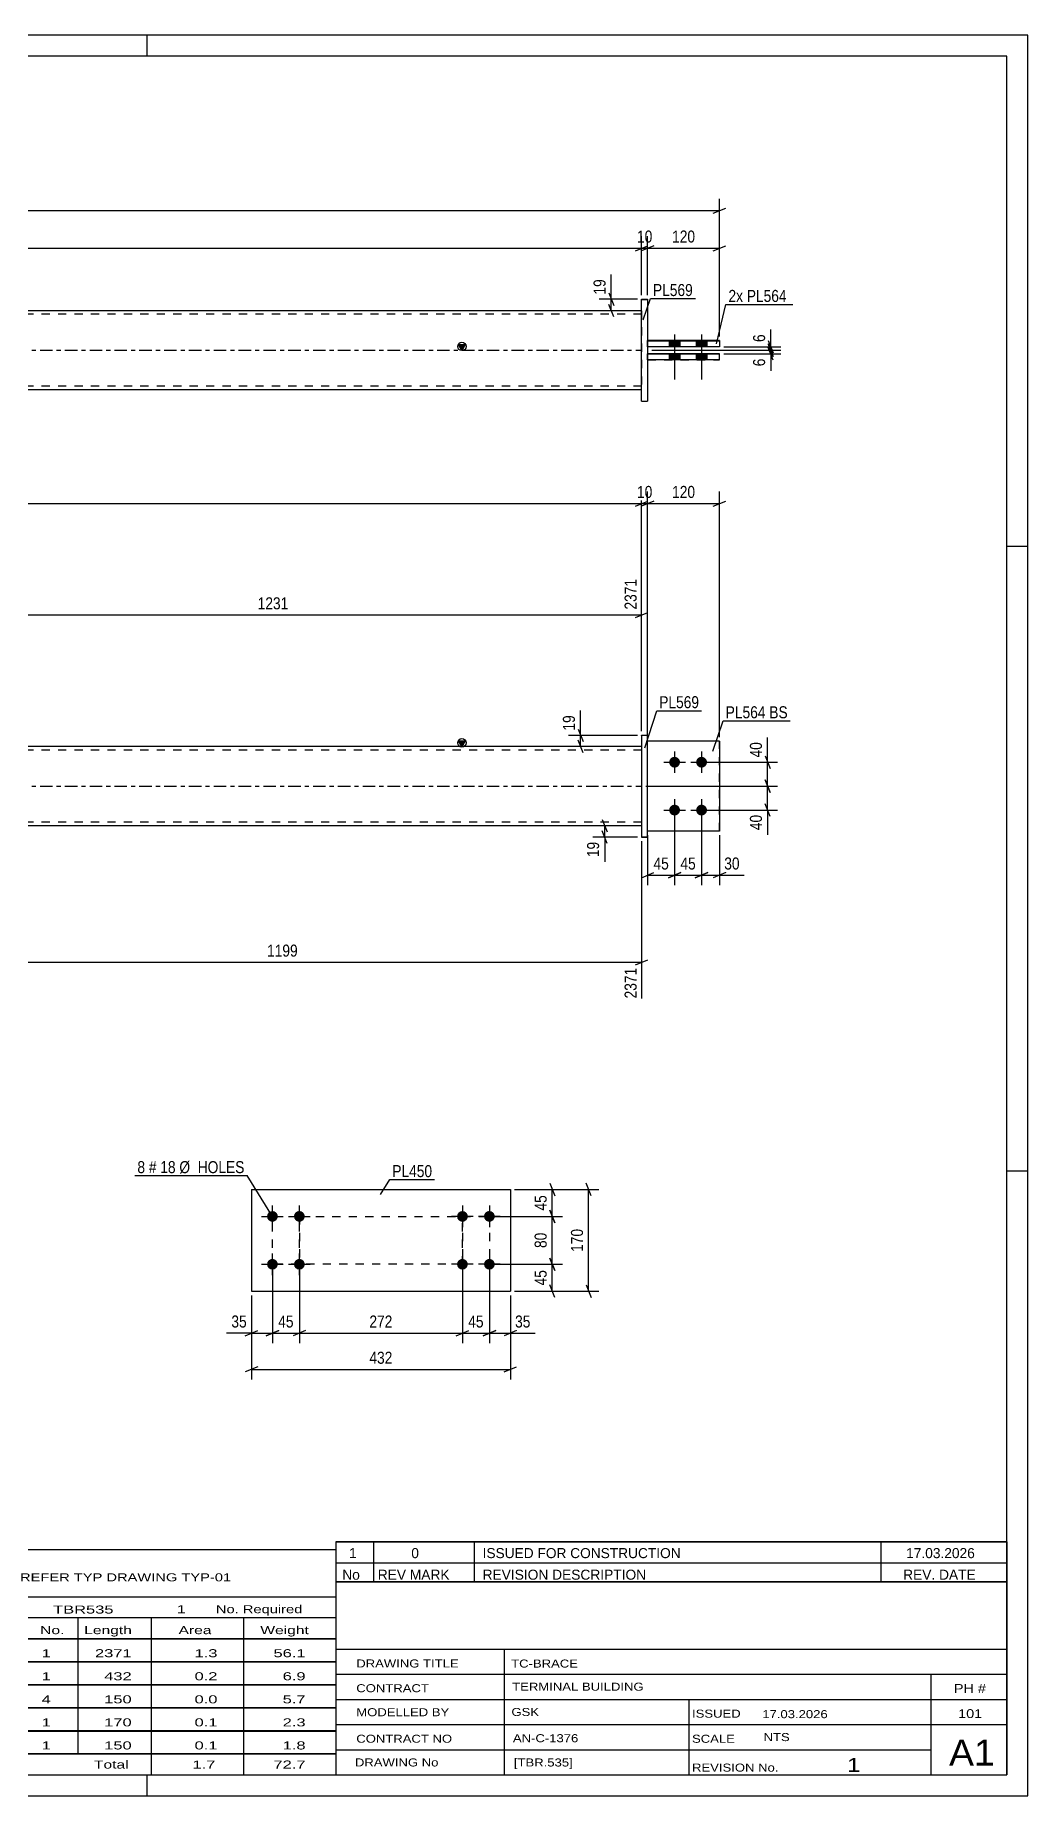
# Model space of a CAD drawing. Header units: millimetres. Extents: x 0 to 594, y 0 to 420.
# Drawn here: x 357.3 to 594, y 0 to 420 of the extents above; entities that cross this region are included whole.
import ezdxf

# ---------------------------------------------------------------- set-up
doc = ezdxf.new("R2010")
doc.units = ezdxf.units.MM
doc.linetypes.add('DXK_LINE_DOT2', pattern=[3.9198, 1.9599, -1.9599])
doc.linetypes.add('DXK_LINE_DOT3', pattern=[5.9187, 2.979, -0.9799, 0.9799, -0.9799])
doc.styles.add('Arial Narrow', font='ARIALN.TTF', dxfattribs={"height": 0.2})

# ---------------------------------------------------------------- blocks, each defined once
blk = doc.blocks.new('Unknown-585696697-1128')
at = {"color": 5, "linetype": 'Continuous'}
for p, q in [((594, 420), (0, 420)), ((384, 415), (384, 420)), ((594, 0), (594, 420)), ((589, 415), (5, 415)), ((589, 5), (589, 415)), ((594, 298), (589, 298)), ((594, 149), (589, 149)), ((5, 5), (589, 5)), ((384, 0), (384, 5)), ((0, 0), (594, 0))]:
    blk.add_line(p, q, dxfattribs=at)
blk = doc.blocks.new('Part-585696697-2042 - 1994')
at = {"color": 2, "linetype": 'Continuous'}
for p, q in [((520.5, 251.57), (503.36, 251.57)), ((520.5, 251.57), (503.36, 251.57)), ((520.5, 251.57), (520.5, 230.14)), ((520.5, 230.14), (503.36, 230.14))]:
    blk.add_line(p, q, dxfattribs=at)
at = {"color": 7, "linetype": 'DXK_LINE_DOT2'}
for p, q in [((503.36, 251.57), (503.36, 251.57)), ((503.36, 230.14), (503.36, 251.57)), ((520.5, 251.57), (520.5, 251.57)), ((520.5, 251.57), (520.5, 251.57)), ((520.5, 230.14), (503.36, 230.14))]:
    blk.add_line(p, q, dxfattribs=at)
blk = doc.blocks.new('Part-585696697-2012 - 1994')
at = {"color": 2, "linetype": 'Continuous'}
for p, q in [((501.93, 252.98), (501.93, 253.02)), ((501.93, 253.02), (501.93, 228.7)), ((501.93, 253.02), (503.36, 253.02)), ((503.36, 252.98), (501.93, 252.98)), ((503.36, 228.7), (503.36, 253.02)), ((501.93, 228.7), (503.36, 228.7))]:
    blk.add_line(p, q, dxfattribs=at)
at = {"color": 7, "linetype": 'DXK_LINE_DOT2'}
blk.add_line((501.93, 228.73), (503.36, 228.73), dxfattribs=at)
blk = doc.blocks.new('Part-585696697-2000 - 1994')
at = {"linetype": 'Continuous'}
blk.add_hatch(color=2, dxfattribs=at).paths.add_polyline_path([(459.07, 250.29), (458.27, 251.69), (459.87, 251.69)])
at = {"color": 2, "linetype": 'Continuous'}
for p, q in [((501.93, 250.29), (163.15, 250.29)), ((459.07, 250.29), (458.27, 251.69)), ((458.27, 251.69), (459.87, 251.69)), ((459.87, 251.69), (459.07, 250.29)), ((501.93, 231.43), (163.15, 231.43))]:
    blk.add_line(p, q, dxfattribs=at)
at = {"color": 7, "linetype": 'DXK_LINE_DOT2'}
for p, q in [((501.93, 249.43), (163.15, 249.43)), ((501.93, 250.29), (501.93, 231.43)), ((501.93, 232.29), (163.15, 232.29))]:
    blk.add_line(p, q, dxfattribs=at)
at = {"color": 7, "linetype": 'DXK_LINE_DOT3'}
blk.add_line((163.15, 240.86), (501.93, 240.86), dxfattribs=at)
at = {"color": 2, "linetype": 'Continuous'}
blk.add_circle((459.07, 251.19), 1, dxfattribs=at)
blk = doc.blocks.new('Part-585696697-2006 - 1994')
at = {"color": 2, "linetype": 'Continuous'}
for p, q in [((520.5, 251.58), (503.36, 251.58)), ((520.5, 251.57), (503.36, 251.57)), ((520.5, 251.57), (520.5, 251.57))]:
    blk.add_line(p, q, dxfattribs=at)
at = {"color": 7, "linetype": 'DXK_LINE_DOT2'}
for p, q in [((503.36, 251.57), (503.36, 251.58)), ((503.36, 230.15), (503.36, 251.58)), ((520.5, 251.58), (520.5, 251.57)), ((520.5, 230.15), (520.5, 251.58)), ((520.5, 230.15), (503.36, 230.15)), ((520.5, 230.15), (503.36, 230.15))]:
    blk.add_line(p, q, dxfattribs=at)
blk = doc.blocks.new('Bolt-585696697-2033 - 1994')
at = {"linetype": 'Continuous'}
for points in [[(509.79, 247.86), (510.06, 247.83), (510.31, 247.74), (510.54, 247.61), (510.74, 247.43), (510.9, 247.21), (511.01, 246.97), (511.07, 246.7), (511.07, 246.44), (511.01, 246.17), (510.9, 245.93), (510.74, 245.71), (510.54, 245.53), (510.31, 245.39), (510.06, 245.31), (509.79, 245.28), (509.52, 245.31), (509.27, 245.39), (509.03, 245.53), (508.83, 245.71), (508.67, 245.93), (508.57, 246.17), (508.51, 246.44), (508.51, 246.7), (508.57, 246.97), (508.67, 247.21), (508.83, 247.43), (509.03, 247.61), (509.27, 247.74), (509.52, 247.83)], [(516.22, 247.86), (516.48, 247.83), (516.74, 247.74), (516.97, 247.61), (517.17, 247.43), (517.33, 247.21), (517.44, 246.97), (517.5, 246.7), (517.5, 246.44), (517.44, 246.17), (517.33, 245.93), (517.17, 245.71), (516.97, 245.53), (516.74, 245.39), (516.48, 245.31), (516.22, 245.28), (515.95, 245.31), (515.69, 245.39), (515.46, 245.53), (515.26, 245.71), (515.1, 245.93), (514.99, 246.17), (514.94, 246.44), (514.94, 246.7), (514.99, 246.97), (515.1, 247.21), (515.26, 247.43), (515.46, 247.61), (515.69, 247.74), (515.95, 247.83)], [(509.79, 236.43), (510.06, 236.4), (510.31, 236.32), (510.54, 236.18), (510.74, 236), (510.9, 235.78), (511.01, 235.54), (511.07, 235.28), (511.07, 235.01), (511.01, 234.74), (510.9, 234.5), (510.74, 234.28), (510.54, 234.1), (510.31, 233.97), (510.06, 233.88), (509.79, 233.86), (509.52, 233.88), (509.27, 233.97), (509.03, 234.1), (508.83, 234.28), (508.67, 234.5), (508.57, 234.74), (508.51, 235.01), (508.51, 235.28), (508.57, 235.54), (508.67, 235.78), (508.83, 236), (509.03, 236.18), (509.27, 236.32), (509.52, 236.4)], [(516.22, 236.43), (516.48, 236.4), (516.74, 236.32), (516.97, 236.18), (517.17, 236), (517.33, 235.78), (517.44, 235.54), (517.5, 235.28), (517.5, 235.01), (517.44, 234.74), (517.33, 234.5), (517.17, 234.28), (516.97, 234.1), (516.74, 233.97), (516.48, 233.88), (516.22, 233.86), (515.95, 233.88), (515.69, 233.97), (515.46, 234.1), (515.26, 234.28), (515.1, 234.5), (514.99, 234.74), (514.94, 235.01), (514.94, 235.28), (514.99, 235.54), (515.1, 235.78), (515.26, 236), (515.46, 236.18), (515.69, 236.32), (515.95, 236.4)]]:
    blk.add_hatch(color=1, dxfattribs=at).paths.add_polyline_path(points)
at = {"color": 1, "linetype": 'Continuous'}
for p, q in [((509.79, 249.14), (509.79, 244)), ((516.22, 249.14), (516.22, 244)), ((507.22, 246.57), (512.36, 246.57)), ((513.65, 246.57), (518.79, 246.57)), ((509.79, 237.72), (509.79, 232.57)), ((516.22, 237.72), (516.22, 232.57)), ((507.22, 235.14), (512.36, 235.14)), ((513.65, 235.14), (518.79, 235.14))]:
    blk.add_line(p, q, dxfattribs=at)
blk = doc.blocks.new('Bolt-585696697-1688 - 1676')
at = {"linetype": 'Continuous'}
for points in [[(511.07, 347.14), (508.5, 347.14), (508.5, 345.71), (511.07, 345.71)], [(511.07, 347.12), (508.5, 347.12), (508.5, 345.7), (511.07, 345.7)], [(517.5, 347.14), (514.93, 347.14), (514.93, 345.71), (517.5, 345.71)], [(517.5, 347.12), (514.93, 347.12), (514.93, 345.7), (517.5, 345.7)], [(511.07, 344), (508.5, 344), (508.5, 342.57), (511.07, 342.57)], [(511.07, 343.98), (508.5, 343.98), (508.5, 342.55), (511.07, 342.55)], [(517.5, 344), (514.93, 344), (514.93, 342.57), (517.5, 342.57)], [(517.5, 343.98), (514.93, 343.98), (514.93, 342.55), (517.5, 342.55)]]:
    blk.add_hatch(color=1, dxfattribs=at).paths.add_polyline_path(points)
at = {"color": 1, "linetype": 'Continuous'}
for p, q in [((508.5, 347.14), (508.5, 345.71)), ((508.5, 347.12), (508.5, 345.7)), ((509.79, 348.57), (509.79, 337.86)), ((509.79, 348.55), (509.79, 337.84)), ((511.07, 347.14), (511.07, 345.71)), ((511.07, 347.12), (511.07, 345.7)), ((514.93, 347.14), (514.93, 345.71)), ((514.93, 347.12), (514.93, 345.7)), ((516.22, 348.57), (516.22, 337.86)), ((516.22, 348.55), (516.22, 337.84)), ((517.5, 347.14), (517.5, 345.71)), ((517.5, 347.12), (517.5, 345.7)), ((508.5, 344), (508.5, 342.57)), ((508.5, 343.98), (508.5, 342.55)), ((511.07, 344), (511.07, 342.57)), ((511.07, 343.98), (511.07, 342.55)), ((514.93, 344), (514.93, 342.57)), ((514.93, 343.98), (514.93, 342.55)), ((517.5, 344), (517.5, 342.57)), ((517.5, 343.98), (517.5, 342.55))]:
    blk.add_line(p, q, dxfattribs=at)
blk = doc.blocks.new('Part-585696697-1729 - 1676')
at = {"color": 2, "linetype": 'Continuous'}
for p, q in [((520.5, 347.15), (503.36, 347.15)), ((503.36, 347.12), (520.5, 347.12)), ((520.5, 345.69), (503.36, 345.69)), ((520.5, 347.15), (520.5, 345.69))]:
    blk.add_line(p, q, dxfattribs=at)
at = {"color": 7, "linetype": 'DXK_LINE_DOT2'}
for p, q in [((503.36, 345.69), (503.36, 347.15)), ((503.36, 345.72), (520.5, 345.72))]:
    blk.add_line(p, q, dxfattribs=at)
blk = doc.blocks.new('Part-585696697-1734 - 1676')
at = {"color": 2, "linetype": 'Continuous'}
for p, q in [((520.5, 344.01), (503.36, 344.01)), ((503.36, 343.97), (520.5, 343.97)), ((520.5, 342.55), (503.36, 342.55)), ((520.5, 342.55), (520.5, 344.01))]:
    blk.add_line(p, q, dxfattribs=at)
at = {"color": 7, "linetype": 'DXK_LINE_DOT2'}
for p, q in [((503.36, 342.55), (503.36, 344.01)), ((503.36, 342.58), (520.5, 342.58))]:
    blk.add_line(p, q, dxfattribs=at)
blk = doc.blocks.new('Part-585696697-1749 - 1676')
at = {"linetype": 'Continuous'}
blk.add_hatch(color=2, dxfattribs=at).paths.add_polyline_path([(459.07, 344.85), (458.27, 346.25), (459.87, 346.25)])
at = {"color": 2, "linetype": 'Continuous'}
for p, q in [((501.93, 354.28), (163.15, 354.28)), ((459.07, 344.85), (458.27, 346.25)), ((458.27, 346.25), (459.87, 346.25)), ((459.87, 346.25), (459.07, 344.85)), ((501.93, 335.42), (163.15, 335.42))]:
    blk.add_line(p, q, dxfattribs=at)
at = {"color": 7, "linetype": 'DXK_LINE_DOT2'}
for p, q in [((501.93, 353.42), (163.15, 353.42)), ((501.93, 354.28), (501.93, 335.42)), ((501.93, 336.28), (163.15, 336.28))]:
    blk.add_line(p, q, dxfattribs=at)
at = {"color": 7, "linetype": 'DXK_LINE_DOT3'}
blk.add_line((163.15, 344.85), (501.93, 344.85), dxfattribs=at)
at = {"color": 2, "linetype": 'Continuous'}
blk.add_circle((459.07, 345.75), 1, dxfattribs=at)
blk = doc.blocks.new('Part-585696697-1771 - 1676')
at = {"color": 2, "linetype": 'Continuous'}
for p, q in [((501.93, 357.01), (501.93, 356.97)), ((501.93, 356.97), (501.93, 357.01)), ((501.93, 357.01), (503.36, 357.01)), ((503.36, 356.97), (503.36, 357.01)), ((503.36, 357.01), (503.36, 356.97)), ((501.93, 332.69), (501.93, 356.97)), ((501.93, 356.97), (503.36, 356.97)), ((503.36, 356.97), (503.36, 332.69)), ((501.93, 332.69), (503.36, 332.69))]:
    blk.add_line(p, q, dxfattribs=at)
at = {"color": 7, "linetype": 'DXK_LINE_DOT2'}
for p, q in [((501.93, 332.72), (503.36, 332.72)), ((503.36, 332.72), (503.36, 332.69))]:
    blk.add_line(p, q, dxfattribs=at)
blk = doc.blocks.new('Part-585696697-5657 - 5656')
at = {"color": 2, "linetype": 'Continuous'}
for p, q in [((408.88, 144.65), (408.88, 120.36)), ((408.88, 144.65), (470.62, 144.65)), ((470.62, 144.65), (470.62, 120.36)), ((408.88, 120.36), (470.62, 120.36))]:
    blk.add_line(p, q, dxfattribs=at)
blk = doc.blocks.new('Bolt-585696697-5658 - 5656')
at = {"linetype": 'Continuous'}
for points in [[(459.19, 136.93, -1), (459.19, 139.51, -1)], [(465.62, 136.93, -1), (465.62, 139.51, -1)], [(459.19, 125.51, -1), (459.19, 128.08, -1)], [(465.62, 125.51, -1), (465.62, 128.08, -1)]]:
    blk.add_hatch(color=1, dxfattribs=at).paths.add_polyline_path(points)
at = {"color": 1, "linetype": 'Continuous'}
for p, q in [((459.19, 140.79), (459.19, 135.65)), ((465.62, 140.79), (465.62, 135.65)), ((461.76, 138.22), (456.62, 138.22)), ((468.19, 138.22), (463.05, 138.22)), ((461.76, 126.79), (456.62, 126.79)), ((459.19, 129.36), (459.19, 124.22)), ((468.19, 126.79), (463.05, 126.79)), ((465.62, 129.36), (465.62, 124.22))]:
    blk.add_line(p, q, dxfattribs=at)
blk = doc.blocks.new('Bolt-585696697-5659 - 5656')
at = {"linetype": 'Continuous'}
for points in [[(413.88, 139.51, -1), (413.88, 136.93, -1)], [(420.31, 139.51, -1), (420.31, 136.93, -1)], [(413.88, 128.08, -1), (413.88, 125.51, -1)], [(420.31, 128.08, -1), (420.31, 125.51, -1)]]:
    blk.add_hatch(color=1, dxfattribs=at).paths.add_polyline_path(points)
at = {"color": 1, "linetype": 'Continuous'}
for p, q in [((413.88, 135.65), (413.88, 140.79)), ((420.31, 135.65), (420.31, 140.79)), ((411.31, 138.22), (416.45, 138.22)), ((417.74, 138.22), (422.88, 138.22)), ((411.31, 126.79), (416.45, 126.79)), ((413.88, 124.22), (413.88, 129.36)), ((417.74, 126.79), (422.88, 126.79)), ((420.31, 124.22), (420.31, 129.36))]:
    blk.add_line(p, q, dxfattribs=at)
blk = doc.blocks.new('Rectangle-585696697-5839 - 5656')
at = {"color": 1, "linetype": 'DXK_LINE_DOT2'}
blk.add_lwpolyline([(413.88, 138.22), (420.31, 138.22), (420.31, 126.79), (413.88, 126.79), (413.88, 138.22)], close=True, dxfattribs=at)
blk = doc.blocks.new('Rectangle-585696697-5849 - 5656')
at = {"color": 1, "linetype": 'DXK_LINE_DOT2'}
blk.add_lwpolyline([(420.31, 138.22), (459.19, 138.22), (459.19, 126.79), (420.31, 126.79), (420.31, 138.22)], close=True, dxfattribs=at)
blk = doc.blocks.new('Rectangle-585696697-5859 - 5656')
at = {"color": 1, "linetype": 'DXK_LINE_DOT2'}
blk.add_lwpolyline([(459.19, 138.22), (465.62, 138.22), (465.62, 126.79), (459.19, 126.79), (459.19, 138.22)], close=True, dxfattribs=at)
blk = doc.blocks.new('StraightDimension-585696697-2132 - 1994')
at = {"color": 7, "linetype": 'Continuous'}
for p, q in [((500.93, 252.98), (484.51, 252.98)), ((486.76, 254.48), (487.96, 251.48)), ((487.36, 250.29), (487.36, 252.98)), ((500.93, 250.29), (484.51, 250.29)), ((487.96, 248.79), (486.76, 251.79))]:
    blk.add_line(p, q, dxfattribs=at)
at = {"color": 0}
blk.add_wipeout([(486.61, 258.37), (482.41, 258.37), (482.41, 253.51), (486.61, 253.51)], dxfattribs=at)
at = {"color": 7, "linetype": 'Continuous'}
blk.add_line((487.36, 252.98), (487.36, 258.89), dxfattribs=at)
blk.add_line((487.36, 252.98), (487.36, 258.89), dxfattribs=at)
at = {"color": 3, "style": 'Arial Narrow'}
blk.add_text('19', height=2.863, rotation=90.0002, dxfattribs=at).set_placement((486.01, 254.11))
blk = doc.blocks.new('StraightDimension-585696697-2219 - 1994')
at = {"color": 7, "linetype": 'Continuous'}
for p, q in [((509.79, 234.14), (509.79, 217.22)), ((516.22, 234.14), (516.22, 217.22)), ((508.29, 219.02), (511.29, 220.22)), ((509.79, 219.62), (516.22, 219.62)), ((517.72, 220.22), (514.72, 219.02))]:
    blk.add_line(p, q, dxfattribs=at)
at = {"color": 0}
blk.add_wipeout([(515.43, 220.37), (515.43, 224.57), (510.57, 224.57), (510.57, 220.37)], dxfattribs=at)
at = {"color": 3, "style": 'Arial Narrow'}
blk.add_text('45', height=2.863, dxfattribs=at).set_placement((511.17, 220.97))
blk = doc.blocks.new('StraightDimension-585696697-2083 - 1994')
at = {"color": 7, "linetype": 'Continuous'}
for p, q in [((501.93, 253.98), (501.93, 311.11)), ((163.15, 308.26), (501.93, 308.26)), ((500.43, 307.66), (503.43, 308.86))]:
    blk.add_line(p, q, dxfattribs=at)
blk = doc.blocks.new('StraightDimension-585696697-2092 - 1994')
at = {"color": 7, "linetype": 'Continuous'}
for p, q in [((501.93, 253.98), (501.93, 311.11)), ((503.36, 252.57), (503.36, 311.11)), ((500.43, 307.66), (503.43, 308.86)), ((504.86, 308.86), (501.86, 307.66)), ((501.93, 308.26), (503.36, 308.26))]:
    blk.add_line(p, q, dxfattribs=at)
at = {"color": 0}
blk.add_wipeout([(505.07, 309.01), (505.07, 313.21), (500.22, 313.21), (500.22, 309.01)], dxfattribs=at)
at = {"color": 3, "style": 'Arial Narrow'}
blk.add_text('10', height=2.863, dxfattribs=at).set_placement((500.82, 309.61))
blk = doc.blocks.new('StraightDimension-585696697-2109 - 1994')
at = {"color": 7, "linetype": 'Continuous'}
for p, q in [((503.36, 252.57), (503.36, 311.11)), ((520.5, 252.57), (520.5, 311.11)), ((504.86, 308.86), (501.86, 307.66)), ((503.36, 308.26), (520.5, 308.26)), ((519, 307.66), (522, 308.86))]:
    blk.add_line(p, q, dxfattribs=at)
at = {"color": 0}
blk.add_wipeout([(515.27, 309.01), (515.27, 313.21), (508.59, 313.21), (508.59, 309.01)], dxfattribs=at)
at = {"color": 3, "style": 'Arial Narrow'}
blk.add_text('120', height=2.863, dxfattribs=at).set_placement((509.19, 309.61))
blk = doc.blocks.new('StraightDimension-585696697-2162 - 1994')
at = {"color": 7, "linetype": 'Continuous'}
for p, q in [((531.36, 248.07), (532.56, 245.07)), ((517.22, 246.57), (534.36, 246.57)), ((531.96, 240.86), (531.96, 246.57)), ((502.93, 240.86), (534.36, 240.86)), ((532.56, 239.36), (531.36, 242.36))]:
    blk.add_line(p, q, dxfattribs=at)
at = {"color": 0}
blk.add_wipeout([(531.21, 251.95), (527.01, 251.95), (527.01, 247.1), (531.21, 247.1)], dxfattribs=at)
at = {"color": 7, "linetype": 'Continuous'}
blk.add_line((531.96, 246.57), (531.96, 252.48), dxfattribs=at)
blk.add_line((531.96, 246.57), (531.96, 252.48), dxfattribs=at)
at = {"color": 3, "style": 'Arial Narrow'}
blk.add_text('40', height=2.863, rotation=90.0002, dxfattribs=at).set_placement((530.61, 247.7))
blk = doc.blocks.new('StraightDimension-585696697-2175 - 1994')
at = {"color": 7, "linetype": 'Continuous'}
for p, q in [((502.93, 240.86), (534.36, 240.86)), ((531.36, 242.36), (532.56, 239.36)), ((531.96, 235.14), (531.96, 240.86)), ((532.56, 233.64), (531.36, 236.64)), ((517.22, 235.14), (534.36, 235.14))]:
    blk.add_line(p, q, dxfattribs=at)
at = {"color": 0}
blk.add_wipeout([(531.21, 234.62), (527.01, 234.62), (527.01, 229.76), (531.21, 229.76)], dxfattribs=at)
at = {"color": 7, "linetype": 'Continuous'}
blk.add_line((531.96, 235.14), (531.96, 229.24), dxfattribs=at)
blk.add_line((531.96, 235.14), (531.96, 229.24), dxfattribs=at)
at = {"color": 3, "style": 'Arial Narrow'}
blk.add_text('40', height=2.863, rotation=90.0002, dxfattribs=at).set_placement((530.61, 230.36))
blk = doc.blocks.new('StraightDimension-585696697-2206 - 1994')
at = {"color": 7, "linetype": 'Continuous'}
for p, q in [((516.22, 234.14), (516.22, 217.22)), ((520.5, 229.14), (520.5, 217.22)), ((514.72, 219.02), (517.72, 220.22)), ((516.22, 219.62), (520.5, 219.62)), ((522, 220.22), (519, 219.02))]:
    blk.add_line(p, q, dxfattribs=at)
at = {"color": 0}
blk.add_wipeout([(525.88, 220.37), (525.88, 224.57), (521.03, 224.57), (521.03, 220.37)], dxfattribs=at)
at = {"color": 7, "linetype": 'Continuous'}
blk.add_line((520.5, 219.62), (526.41, 219.62), dxfattribs=at)
blk.add_line((520.5, 219.62), (526.41, 219.62), dxfattribs=at)
at = {"color": 3, "style": 'Arial Narrow'}
blk.add_text('30', height=2.863, dxfattribs=at).set_placement((521.63, 220.97))
blk = doc.blocks.new('StraightDimension-585696697-2229 - 1994')
at = {"color": 7, "linetype": 'Continuous'}
for p, q in [((509.79, 234.14), (509.79, 217.22)), ((503.36, 229.14), (503.36, 217.22)), ((501.86, 219.02), (504.86, 220.22)), ((503.36, 219.62), (509.79, 219.62)), ((511.29, 220.22), (508.29, 219.02))]:
    blk.add_line(p, q, dxfattribs=at)
at = {"color": 0}
blk.add_wipeout([(509, 220.37), (509, 224.57), (504.15, 224.57), (504.15, 220.37)], dxfattribs=at)
at = {"color": 3, "style": 'Arial Narrow'}
blk.add_text('45', height=2.863, dxfattribs=at).set_placement((504.75, 220.97))
blk = doc.blocks.new('StraightDimension-585696697-2246 - 1994')
at = {"color": 7, "linetype": 'Continuous'}
for p, q in [((500.93, 231.43), (490.28, 231.43)), ((492.53, 232.93), (493.73, 229.93)), ((493.13, 228.7), (493.13, 231.43)), ((500.93, 228.7), (490.28, 228.7)), ((493.73, 227.2), (492.53, 230.2))]:
    blk.add_line(p, q, dxfattribs=at)
at = {"color": 0}
blk.add_wipeout([(492.38, 228.17), (488.18, 228.17), (488.18, 223.32), (492.38, 223.32)], dxfattribs=at)
at = {"color": 7, "linetype": 'Continuous'}
blk.add_line((493.13, 228.7), (493.13, 222.79), dxfattribs=at)
blk.add_line((493.13, 228.7), (493.13, 222.79), dxfattribs=at)
at = {"color": 3, "style": 'Arial Narrow'}
blk.add_text('19', height=2.863, rotation=90.0002, dxfattribs=at).set_placement((491.78, 223.92))
blk = doc.blocks.new('StraightDimension-585696697-2432 - 1994')
at = {"color": 7, "linetype": 'Continuous'}
for p, q in [((326.13, 251.29), (326.13, 290.3)), ((501.93, 253.98), (501.93, 290.3)), ((327.63, 282.29), (324.63, 281.09)), ((326.13, 281.69), (501.93, 281.69)), ((500.43, 281.09), (503.43, 282.29))]:
    blk.add_line(p, q, dxfattribs=at)
at = {"color": 0, "linetype": 'Continuous'}
blk.add_wipeout([(501.33, 290.9), (497.13, 290.9), (497.13, 282.39), (501.33, 282.39)], dxfattribs=at)
at = {"color": 0}
blk.add_wipeout([(418.29, 282.44), (418.29, 286.64), (409.77, 286.64), (409.77, 282.44)], dxfattribs=at)
at = {"color": 3, "linetype": 'Continuous', "style": 'Arial Narrow'}
blk.add_text('2371', height=2.863, rotation=90.0002, dxfattribs=at).set_placement((500.73, 282.99))
at = {"color": 3, "style": 'Arial Narrow'}
blk.add_text('1231', height=2.863, dxfattribs=at).set_placement((410.37, 283.04))
blk = doc.blocks.new('StraightDimension-585696697-2300 - 1994')
at = {"color": 7, "linetype": 'Continuous'}
for p, q in [((330.6, 230.43), (330.6, 190.22)), ((501.93, 227.7), (501.93, 190.22)), ((332.1, 199.44), (329.1, 198.24)), ((330.6, 198.84), (501.93, 198.84)), ((500.43, 198.24), (503.43, 199.44))]:
    blk.add_line(p, q, dxfattribs=at)
at = {"color": 0}
blk.add_wipeout([(420.52, 199.59), (420.52, 203.79), (412.01, 203.79), (412.01, 199.59)], dxfattribs=at)
at = {"color": 0, "linetype": 'Continuous'}
blk.add_wipeout([(501.33, 198.14), (497.13, 198.14), (497.13, 189.62), (501.33, 189.62)], dxfattribs=at)
at = {"color": 3, "style": 'Arial Narrow'}
blk.add_text('1199', height=2.863, dxfattribs=at).set_placement((412.61, 200.19))
at = {"color": 3, "linetype": 'Continuous', "style": 'Arial Narrow'}
blk.add_text('2371', height=2.863, rotation=90.0002, dxfattribs=at).set_placement((500.73, 190.22))
blk = doc.blocks.new('StraightDimension-585696697-1831 - 1676')
at = {"color": 7, "linetype": 'Continuous'}
for p, q in [((500.43, 368.59), (503.43, 369.79)), ((504.86, 369.79), (501.86, 368.59)), ((501.93, 358.01), (501.93, 372.04)), ((503.36, 358.01), (503.36, 372.04)), ((501.93, 369.19), (503.36, 369.19))]:
    blk.add_line(p, q, dxfattribs=at)
at = {"color": 0}
blk.add_wipeout([(505.07, 369.94), (505.07, 374.14), (500.22, 374.14), (500.22, 369.94)], dxfattribs=at)
at = {"color": 3, "style": 'Arial Narrow'}
blk.add_text('10', height=2.863, dxfattribs=at).set_placement((500.82, 370.54))
blk = doc.blocks.new('StraightDimension-585696697-1810 - 1676')
at = {"color": 7, "linetype": 'Continuous'}
for p, q in [((500.93, 357.01), (491.82, 357.01)), ((494.07, 358.51), (495.27, 355.51)), ((494.67, 354.28), (494.67, 357.01)), ((500.93, 354.28), (491.82, 354.28)), ((495.27, 352.78), (494.07, 355.78))]:
    blk.add_line(p, q, dxfattribs=at)
at = {"color": 0}
blk.add_wipeout([(493.92, 362.39), (489.72, 362.39), (489.72, 357.53), (493.92, 357.53)], dxfattribs=at)
at = {"color": 7, "linetype": 'Continuous'}
blk.add_line((494.67, 357.01), (494.67, 362.91), dxfattribs=at)
blk.add_line((494.67, 357.01), (494.67, 362.91), dxfattribs=at)
at = {"color": 3, "style": 'Arial Narrow'}
blk.add_text('19', height=2.863, rotation=90.0002, dxfattribs=at).set_placement((493.32, 358.13))
blk = doc.blocks.new('StraightDimension-585696697-1872 - 1676')
at = {"color": 7, "linetype": 'Continuous'}
for p, q in [((144.58, 378.15), (520.5, 378.15)), ((519, 377.55), (522, 378.75)), ((520.5, 348.12), (520.5, 381))]:
    blk.add_line(p, q, dxfattribs=at)
blk = doc.blocks.new('StraightDimension-585696697-1791 - 1676')
at = {"color": 7, "linetype": 'Continuous'}
for p, q in [((504.36, 344.85), (535.11, 344.85)), ((532.11, 346.35), (533.31, 343.35)), ((533.31, 342.47), (532.11, 345.47)), ((532.71, 343.97), (532.71, 344.85)), ((521.5, 343.97), (535.11, 343.97))]:
    blk.add_line(p, q, dxfattribs=at)
at = {"color": 0}
blk.add_wipeout([(531.96, 343.45), (527.76, 343.45), (527.76, 340.42), (531.96, 340.42)], dxfattribs=at)
at = {"color": 7, "linetype": 'Continuous'}
blk.add_line((532.71, 343.97), (532.71, 339.9), dxfattribs=at)
blk.add_line((532.71, 343.97), (532.71, 339.9), dxfattribs=at)
at = {"color": 3, "style": 'Arial Narrow'}
blk.add_text('6', height=2.86, rotation=90.0002, dxfattribs=at).set_placement((531.36, 341.02))
blk = doc.blocks.new('StraightDimension-585696697-1800 - 1676')
at = {"color": 7, "linetype": 'Continuous'}
for p, q in [((504.36, 344.85), (535.11, 344.85)), ((521.5, 345.69), (535.11, 345.69)), ((532.11, 347.19), (533.31, 344.19)), ((533.31, 343.35), (532.11, 346.35)), ((532.71, 344.85), (532.71, 345.69))]:
    blk.add_line(p, q, dxfattribs=at)
at = {"color": 0}
blk.add_wipeout([(531.96, 349.24), (527.76, 349.24), (527.76, 346.21), (531.96, 346.21)], dxfattribs=at)
at = {"color": 7, "linetype": 'Continuous'}
blk.add_line((532.71, 345.69), (532.71, 349.77), dxfattribs=at)
blk.add_line((532.71, 345.69), (532.71, 349.77), dxfattribs=at)
at = {"color": 3, "style": 'Arial Narrow'}
blk.add_text('6', height=2.86, rotation=90.0002, dxfattribs=at).set_placement((531.36, 346.81))
blk = doc.blocks.new('StraightDimension-585696697-1821 - 1676')
at = {"color": 7, "linetype": 'Continuous'}
for p, q in [((504.86, 369.79), (501.86, 368.59)), ((503.36, 358.01), (503.36, 372.04)), ((519, 368.59), (522, 369.79)), ((520.5, 348.12), (520.5, 372.04)), ((503.36, 369.19), (520.5, 369.19))]:
    blk.add_line(p, q, dxfattribs=at)
at = {"color": 0}
blk.add_wipeout([(515.27, 369.94), (515.27, 374.14), (508.59, 374.14), (508.59, 369.94)], dxfattribs=at)
at = {"color": 3, "style": 'Arial Narrow'}
blk.add_text('120', height=2.863, dxfattribs=at).set_placement((509.19, 370.54))
blk = doc.blocks.new('StraightDimension-585696697-1841 - 1676')
at = {"color": 7, "linetype": 'Continuous'}
for p, q in [((500.43, 368.59), (503.43, 369.79)), ((501.93, 358.01), (501.93, 372.04)), ((163.15, 369.19), (501.93, 369.19))]:
    blk.add_line(p, q, dxfattribs=at)
blk = doc.blocks.new('StraightDimension-585696697-5667 - 5656')
at = {"color": 7, "linetype": 'Continuous'}
for p, q in [((413.88, 125.79), (413.88, 107.96)), ((408.88, 119.36), (408.88, 107.96)), ((407.38, 109.76), (410.38, 110.96)), ((408.88, 110.36), (413.88, 110.36)), ((415.38, 110.96), (412.38, 109.76))]:
    blk.add_line(p, q, dxfattribs=at)
at = {"color": 0}
blk.add_wipeout([(408.35, 111.11), (408.35, 115.31), (403.5, 115.31), (403.5, 111.11)], dxfattribs=at)
at = {"color": 7, "linetype": 'Continuous'}
blk.add_line((408.88, 110.36), (402.97, 110.36), dxfattribs=at)
blk.add_line((408.88, 110.36), (402.97, 110.36), dxfattribs=at)
at = {"color": 3, "style": 'Arial Narrow'}
blk.add_text('35', height=2.863, dxfattribs=at).set_placement((404.1, 111.71))
blk = doc.blocks.new('StraightDimension-585696697-5663 - 5656')
at = {"color": 7, "linetype": 'Continuous'}
for p, q in [((465.62, 125.79), (465.62, 107.96)), ((470.62, 119.36), (470.62, 107.96)), ((464.12, 109.76), (467.12, 110.96)), ((465.62, 110.36), (470.62, 110.36)), ((472.12, 110.96), (469.12, 109.76))]:
    blk.add_line(p, q, dxfattribs=at)
at = {"color": 0}
blk.add_wipeout([(476, 111.11), (476, 115.31), (471.15, 115.31), (471.15, 111.11)], dxfattribs=at)
at = {"color": 7, "linetype": 'Continuous'}
blk.add_line((470.62, 110.36), (476.53, 110.36), dxfattribs=at)
blk.add_line((470.62, 110.36), (476.53, 110.36), dxfattribs=at)
at = {"color": 3, "style": 'Arial Narrow'}
blk.add_text('35', height=2.863, dxfattribs=at).set_placement((471.75, 111.71))
blk = doc.blocks.new('StraightDimension-585696697-5664 - 5656')
at = {"color": 7, "linetype": 'Continuous'}
for p, q in [((459.19, 125.79), (459.19, 107.96)), ((465.62, 125.79), (465.62, 107.96)), ((457.69, 109.76), (460.69, 110.96)), ((459.19, 110.36), (465.62, 110.36)), ((467.12, 110.96), (464.12, 109.76))]:
    blk.add_line(p, q, dxfattribs=at)
at = {"color": 0}
blk.add_wipeout([(464.84, 111.11), (464.84, 115.31), (459.98, 115.31), (459.98, 111.11)], dxfattribs=at)
at = {"color": 3, "style": 'Arial Narrow'}
blk.add_text('45', height=2.863, dxfattribs=at).set_placement((460.58, 111.71))
blk = doc.blocks.new('StraightDimension-585696697-5665 - 5656')
at = {"color": 7, "linetype": 'Continuous'}
for p, q in [((420.31, 125.79), (420.31, 107.96)), ((459.19, 125.79), (459.19, 107.96)), ((421.81, 110.96), (418.81, 109.76)), ((420.31, 110.36), (459.19, 110.36)), ((457.69, 109.76), (460.69, 110.96))]:
    blk.add_line(p, q, dxfattribs=at)
at = {"color": 0}
blk.add_wipeout([(443.09, 111.11), (443.09, 115.31), (436.41, 115.31), (436.41, 111.11)], dxfattribs=at)
at = {"color": 3, "style": 'Arial Narrow'}
blk.add_text('272', height=2.863, dxfattribs=at).set_placement((437.01, 111.71))
blk = doc.blocks.new('StraightDimension-585696697-5666 - 5656')
at = {"color": 7, "linetype": 'Continuous'}
for p, q in [((413.88, 125.79), (413.88, 107.96)), ((420.31, 125.79), (420.31, 107.96)), ((412.38, 109.76), (415.38, 110.96)), ((413.88, 110.36), (420.31, 110.36)), ((421.81, 110.96), (418.81, 109.76))]:
    blk.add_line(p, q, dxfattribs=at)
at = {"color": 0}
blk.add_wipeout([(419.52, 111.11), (419.52, 115.31), (414.67, 115.31), (414.67, 111.11)], dxfattribs=at)
at = {"color": 3, "style": 'Arial Narrow'}
blk.add_text('45', height=2.863, dxfattribs=at).set_placement((415.27, 111.71))
blk = doc.blocks.new('StraightDimension-585696697-5683 - 5656')
at = {"color": 7, "linetype": 'Continuous'}
for p, q in [((408.88, 119.36), (408.88, 99.32)), ((470.62, 119.36), (470.62, 99.32)), ((410.38, 102.32), (407.38, 101.12)), ((408.88, 101.72), (470.62, 101.72)), ((469.12, 101.12), (472.12, 102.32))]:
    blk.add_line(p, q, dxfattribs=at)
at = {"color": 0}
blk.add_wipeout([(443.09, 102.47), (443.09, 106.67), (436.41, 106.67), (436.41, 102.47)], dxfattribs=at)
at = {"color": 3, "style": 'Arial Narrow'}
blk.add_text('432', height=2.863, dxfattribs=at).set_placement((437.01, 103.07))
blk = doc.blocks.new('StraightDimension-585696697-5703 - 5656')
at = {"color": 7, "linetype": 'Continuous'}
for p, q in [((471.62, 144.65), (491.69, 144.65)), ((489.89, 143.15), (488.69, 146.15)), ((489.29, 120.36), (489.29, 144.65)), ((488.69, 121.86), (489.89, 118.86)), ((471.62, 120.36), (491.69, 120.36))]:
    blk.add_line(p, q, dxfattribs=at)
at = {"color": 0}
blk.add_wipeout([(488.54, 135.85), (484.34, 135.85), (484.34, 129.16), (488.54, 129.16)], dxfattribs=at)
at = {"color": 3, "style": 'Arial Narrow'}
blk.add_text('170', height=2.863, rotation=90.0002, dxfattribs=at).set_placement((487.94, 129.76))
blk = doc.blocks.new('StraightDimension-585696697-5817 - 5656')
at = {"color": 7, "linetype": 'Continuous'}
for p, q in [((471.62, 144.65), (483.02, 144.65)), ((480.02, 146.15), (481.22, 143.15)), ((480.62, 138.22), (480.62, 144.65)), ((481.22, 136.72), (480.02, 139.72)), ((466.62, 138.22), (483.02, 138.22))]:
    blk.add_line(p, q, dxfattribs=at)
at = {"color": 0}
blk.add_wipeout([(479.87, 143.86), (475.67, 143.86), (475.67, 139.01), (479.87, 139.01)], dxfattribs=at)
at = {"color": 3, "style": 'Arial Narrow'}
blk.add_text('45', height=2.863, rotation=90.0002, dxfattribs=at).set_placement((479.27, 139.61))
blk = doc.blocks.new('StraightDimension-585696697-5818 - 5656')
at = {"color": 7, "linetype": 'Continuous'}
for p, q in [((480.02, 139.72), (481.22, 136.72)), ((466.62, 138.22), (483.02, 138.22)), ((480.62, 126.79), (480.62, 138.22)), ((466.62, 126.79), (483.02, 126.79)), ((481.22, 125.29), (480.02, 128.29))]:
    blk.add_line(p, q, dxfattribs=at)
at = {"color": 0}
blk.add_wipeout([(479.87, 134.93), (475.67, 134.93), (475.67, 130.08), (479.87, 130.08)], dxfattribs=at)
at = {"color": 3, "style": 'Arial Narrow'}
blk.add_text('80', height=2.863, rotation=90.0002, dxfattribs=at).set_placement((479.27, 130.68))
blk = doc.blocks.new('StraightDimension-585696697-5819 - 5656')
at = {"color": 7, "linetype": 'Continuous'}
for p, q in [((466.62, 126.79), (483.02, 126.79)), ((480.02, 128.29), (481.22, 125.29)), ((480.62, 120.36), (480.62, 126.79)), ((481.22, 118.86), (480.02, 121.86)), ((471.62, 120.36), (483.02, 120.36))]:
    blk.add_line(p, q, dxfattribs=at)
at = {"color": 0}
blk.add_wipeout([(479.87, 126.01), (475.67, 126.01), (475.67, 121.15), (479.87, 121.15)], dxfattribs=at)
at = {"color": 3, "style": 'Arial Narrow'}
blk.add_text('45', height=2.863, rotation=90.0002, dxfattribs=at).set_placement((479.27, 121.75))
blk = doc.blocks.new('Unknown-585696697-5941')
at = {"color": 7, "linetype": 'Continuous'}
for p, q in [((429, 51.05), (429, 5)), ((429, 51.05), (589, 51.05)), ((589, 51), (589, 5)), ((429, 35), (589, 35)), ((469.14, 35), (469.14, 5)), ((429, 29), (589, 29)), ((571, 5.05), (571, 29.05)), ((429, 23), (589, 23)), ((513.14, 23), (513.14, 5)), ((429, 17), (589, 17)), ((429, 11), (571, 11)), ((429, 5), (589, 5))]:
    blk.add_line(p, q, dxfattribs=at)
at = {"color": 7, "style": 'Arial Narrow'}
for s, height, width, p in [('DRAWING TITLE', 1.9089, 1.425378, (433.88, 30.61)), ('TC-BRACE', 1.909, 1.425378, (470.81, 30.59)), ('CONTRACT', 1.909, 1.425378, (433.88, 24.71)), ('TERMINAL BUILDING', 1.9089, 1.425378, (471.06, 25.07)), ('MODELLED BY', 1.9089, 1.425378, (433.88, 18.98)), ('GSK', 1.909, 1.425378, (470.88, 19.04)), ('ISSUED', 1.909, 1.425378, (513.94, 18.64)), ('17.03.2026', 1.909, 1.425378, (530.69, 18.52)), ('CONTRACT NO', 1.9089, 1.425378, (433.88, 12.66)), ('AN-C-1376', 1.909, 1.425378, (471.23, 12.78)), ('SCALE', 1.909, 1.425378, (513.94, 12.65)), ('A1', 6.204, 1.25, (575.24, 7.2)), ('DRAWING No', 1.909, 1.425378, (433.56, 7)), ('[TBR.535]', 1.909, 1.425378, (471.46, 6.99)), ('1', 3.34, 1.5, (550.91, 5.68)), ('REVISION No.', 1.9089, 1.425378, (513.94, 5.77))]:
    blk.add_text(s, height=height, dxfattribs=dict(at, width=width)).set_placement(p)
at = {"color": 7, "linetype": 'Continuous', "style": 'Arial Narrow'}
for s, height, width, p in [('PH #', 2.1, 1.42538, (576.4, 24.55)), ('101', 2.1, 1.42538, (577.41, 18.55)), ('NTS', 1.909, 1.425378, (531, 13.05))]:
    blk.add_text(s, height=height, dxfattribs=dict(at, width=width)).set_placement(p)
blk = doc.blocks.new('Unknown-585696697-5942')
at = {"color": 7, "linetype": 'Continuous'}
for p, q in [((429, 60.55), (589, 60.55)), ((589, 60.55), (429, 60.55)), ((429, 60.55), (429, 55.55)), ((438, 60.55), (438, 55.55)), ((462, 60.55), (462, 55.55)), ((559, 60.55), (559, 55.55)), ((589, 60.55), (589, 55.55)), ((429, 55.55), (589, 55.55)), ((429, 55.55), (429, 51.05)), ((429, 55.55), (589, 55.55)), ((438, 55.55), (438, 51.05)), ((462, 55.55), (462, 51.05)), ((559, 55.55), (559, 51.05)), ((589, 55.55), (589, 51.05)), ((589, 51.05), (429, 51.05))]:
    blk.add_line(p, q, dxfattribs=at)
at = {"color": 7, "linetype": 'Continuous', "style": 'Arial Narrow'}
for s, height, width, p in [('1', 2.39, 1.196471, (432.16, 56.7)), ('0', 2.39, 1.196471, (447, 56.7)), ('ISSUED FOR CONSTRUCTION', 2.3861, 1.196471, (464, 56.7)), ('17.03.2026', 2.386, 1.196471, (565, 56.7)), ('No', 2.386, 1.2, (430.54, 51.55)), ('REV MARK', 2.386, 1.2, (439, 51.55)), ('REVISION DESCRIPTION', 2.3861, 1.2, (464, 51.55)), ('REV. DATE', 2.386, 1.2, (564.28, 51.55))]:
    blk.add_text(s, height=height, dxfattribs=dict(at, width=width)).set_placement(p)
blk = doc.blocks.new('Unknown-585696697-5943')
at = {"color": 7, "linetype": 'Continuous'}
for p, q in [((269, 58.75), (429, 58.75)), ((269, 47.5), (269, 58.75)), ((429, 58.75), (429, 47.5)), ((269, 47.5), (429, 47.5)), ((269, 47.5), (269, 42.5)), ((429, 47.5), (429, 42.5)), ((269, 42.5), (429, 42.5)), ((269, 42.5), (269, 37.5)), ((293, 42.5), (293, 37.5)), ((328.5, 42.5), (328.5, 37.5)), ((354.5, 42.5), (354.5, 37.5)), ((367.5, 42.5), (367.5, 37.5)), ((385, 42.5), (385, 37.5)), ((407, 42.5), (407, 37.5)), ((429, 42.5), (429, 37.5)), ((269, 37.5), (429, 37.5)), ((269, 37.45), (269, 32.05)), ((269, 37.45), (429, 37.45)), ((293, 37.5), (293, 32)), ((328.5, 37.5), (328.5, 32)), ((354.5, 37.5), (354.5, 32)), ((367.5, 37.5), (367.5, 32)), ((385, 37.5), (385, 32)), ((407, 37.5), (407, 32)), ((429, 37.45), (429, 32.05)), ((269, 32.05), (429, 32.05)), ((269, 31.95), (269, 26.55)), ((269, 31.95), (429, 31.95)), ((293, 32), (293, 26.5)), ((328.5, 32), (328.5, 26.5)), ((354.5, 32), (354.5, 26.5)), ((367.5, 32), (367.5, 26.5)), ((385, 32), (385, 26.5)), ((407, 32), (407, 26.5)), ((429, 31.95), (429, 26.55)), ((269, 26.55), (429, 26.55)), ((269, 26.45), (269, 21.05)), ((269, 26.45), (429, 26.45)), ((293, 26.5), (293, 21)), ((328.5, 26.5), (328.5, 21)), ((354.5, 26.5), (354.5, 21)), ((367.5, 26.5), (367.5, 21)), ((385, 26.5), (385, 21)), ((407, 26.5), (407, 21)), ((429, 26.45), (429, 21.05)), ((269, 21.05), (429, 21.05)), ((293, 21), (293, 15.5)), ((328.5, 21), (328.5, 15.5)), ((354.5, 21), (354.5, 15.5)), ((367.5, 21), (367.5, 15.5)), ((385, 21), (385, 15.5)), ((407, 21), (407, 15.5)), ((269, 20.95), (269, 15.55)), ((269, 20.95), (429, 20.95)), ((429, 20.95), (429, 15.55)), ((269, 15.55), (429, 15.55)), ((269, 15.45), (269, 10.05)), ((269, 15.45), (429, 15.45)), ((293, 15.5), (293, 10)), ((328.5, 15.5), (328.5, 10)), ((354.5, 15.5), (354.5, 10)), ((367.5, 15.5), (367.5, 10)), ((385, 15.5), (385, 10)), ((407, 15.5), (407, 10)), ((429, 15.45), (429, 10.05)), ((269, 10.05), (429, 10.05)), ((269, 10), (429, 10)), ((269, 10), (269, 5)), ((385, 10), (385, 5)), ((407, 10), (407, 5)), ((429, 10), (429, 5)), ((269, 5), (429, 5))]:
    blk.add_line(p, q, dxfattribs=at)
at = {"color": 7, "style": 'Arial Narrow'}
for s, height, width, p in [('GENERAL NOTES & WELD DETAILS :', 2.8633, 1.4, (270.15, 51.06)), ('REFER TYP DRAWING TYP-01', 1.9089, 1.6, (353.7, 51.16)), ("MATERIAL LIST FOR ASSEMBLY MK'D", 1.9089, 1.6, (270.15, 43.56)), ('TBR535', 1.909, 1.794707, (361.59, 43.47)), ('1', 1.91, 1.794707, (391.08, 43.56)), ('No. Required', 1.9089, 1.6, (400.41, 43.56)), ('Mark', 1.909, 1.7, (270.34, 38.5)), ('Profile', 1.909, 1.7, (303.41, 38.5)), ('Material', 1.909, 1.7, (333.54, 38.56)), ('No.', 1.909, 1.7, (358.5, 38.56)), ('Length', 1.909, 1.7, (369, 38.56)), ('Area', 1.909, 1.7, (391.5, 38.56)), ('Weight', 1.909, 1.7, (411, 38.56))]:
    blk.add_text(s, height=height, dxfattribs=dict(at, width=width)).set_placement(p)
at = {"color": 7, "linetype": 'Continuous', "style": 'Arial Narrow'}
for s, height, width, p in [('TBR535', 1.909, 1.794707, (270.5, 33.06)), ('SHS132*6', 1.909, 1.794707, (295, 33.06)), ('E350', 1.909, 1.794707, (334.74, 33.06)), ('1', 1.91, 1.794707, (358.86, 33.06)), ('2371', 1.909, 1.794707, (371.58, 33.06)), ('1.3', 1.909, 1.794707, (395.32, 33.06)), ('56.1', 1.909, 1.794707, (414.14, 33.06)), ('PL450', 1.909, 1.794707, (270.5, 27.56)), ('PL12*170', 1.909, 1.794707, (295, 27.56)), ('E350', 1.909, 1.794707, (334.74, 27.56)), ('1', 1.91, 1.794707, (358.86, 27.56)), ('432', 1.909, 1.794707, (373.77, 27.56)), ('0.2', 1.909, 1.794707, (395.32, 27.56)), ('6.9', 1.909, 1.794707, (416.33, 27.56)), ('PL564', 1.909, 1.794707, (270.5, 22.06)), ('PL10*120', 1.909, 1.794707, (295, 22.06)), ('E350', 1.909, 1.794707, (334.74, 22.06)), ('4', 1.91, 1.794707, (358.86, 22.06)), ('150', 1.909, 1.794707, (373.77, 22.06)), ('0.0', 1.909, 1.794707, (395.32, 22.06)), ('5.7', 1.909, 1.794707, (416.33, 22.06)), ('PL569', 1.909, 1.794707, (270.5, 16.56)), ('PL10*170', 1.909, 1.794707, (295, 16.56)), ('E350', 1.909, 1.794707, (334.74, 16.56)), ('1', 1.91, 1.794707, (358.86, 16.56)), ('170', 1.909, 1.794707, (373.77, 16.56)), ('0.1', 1.909, 1.794707, (395.32, 16.56)), ('2.3', 1.909, 1.794707, (416.33, 16.56)), ('PL565', 1.909, 1.794707, (270.5, 11.06)), ('PL10*150', 1.909, 1.794707, (295, 11.06)), ('E350', 1.909, 1.794707, (334.74, 11.06)), ('1', 1.91, 1.794707, (358.86, 11.06)), ('150', 1.909, 1.794707, (373.77, 11.06)), ('0.1', 1.909, 1.794707, (395.32, 11.06)), ('1.8', 1.909, 1.794707, (416.33, 11.06)), ('Total', 1.909, 1.7, (371.33, 6.5)), ('1.7', 1.909, 1.794707, (394.83, 6.5)), ('72.7', 1.909, 1.794707, (414.14, 6.5))]:
    blk.add_text(s, height=height, dxfattribs=dict(at, width=width)).set_placement(p)
blk = doc.blocks.new('MarkSet-585696697-2484 - 1994')
at = {"color": 0}
blk.add_wipeout([(531.47, 257.05), (531.47, 260.05), (521.97, 260.05), (521.97, 257.05)], dxfattribs=at)
blk.add_wipeout([(531.47, 257.05), (531.47, 260.05), (521.97, 260.05), (521.97, 257.05)], dxfattribs=at)
at = {"color": 30, "linetype": 'Continuous'}
blk.add_line((518.87, 249.22), (521.37, 256.45), dxfattribs=at)
at = {"color": 0}
blk.add_wipeout([(536.75, 257.05), (536.75, 260.05), (532.37, 260.05), (532.37, 257.05)], dxfattribs=at)
blk.add_wipeout([(536.75, 257.05), (536.75, 260.05), (532.37, 260.05), (532.37, 257.05)], dxfattribs=at)
at = {"color": 30, "linetype": 'Continuous'}
blk.add_line((521.37, 256.45), (537.35, 256.45), dxfattribs=at)
at = {"color": 3, "style": 'Arial Narrow'}
for s, p in [('PL564', (521.97, 257.05)), ('BS', (532.37, 257.05))]:
    blk.add_text(s, height=2.863, dxfattribs=at).set_placement(p)
blk = doc.blocks.new('Mark-585696697-2008 - 1994')
at = {"color": 0}
blk.add_wipeout([(515.62, 259.46), (515.62, 262.46), (506.12, 262.46), (506.12, 259.46)], dxfattribs=at)
blk.add_wipeout([(515.62, 259.46), (515.62, 262.46), (506.12, 262.46), (506.12, 259.46)], dxfattribs=at)
at = {"color": 30, "linetype": 'Continuous'}
for p, q in [((502.66, 249.97), (505.52, 258.86)), ((505.52, 258.86), (516.22, 258.86))]:
    blk.add_line(p, q, dxfattribs=at)
at = {"color": 3, "style": 'Arial Narrow'}
blk.add_text('PL569', height=2.863, dxfattribs=at).set_placement((506.12, 259.46))
blk = doc.blocks.new('MarkSet-585696697-1985 - 1676')
at = {"color": 0}
blk.add_wipeout([(526.1, 356.37), (526.1, 359.37), (522.63, 359.37), (522.63, 356.37)], dxfattribs=at)
blk.add_wipeout([(526.1, 356.37), (526.1, 359.37), (522.63, 359.37), (522.63, 356.37)], dxfattribs=at)
at = {"color": 30, "linetype": 'Continuous'}
blk.add_line((519.81, 346.35), (522.03, 355.77), dxfattribs=at)
at = {"color": 0}
blk.add_wipeout([(536.5, 356.37), (536.5, 359.37), (527, 359.37), (527, 356.37)], dxfattribs=at)
blk.add_wipeout([(536.5, 356.37), (536.5, 359.37), (527, 359.37), (527, 356.37)], dxfattribs=at)
at = {"color": 30, "linetype": 'Continuous'}
blk.add_line((522.03, 355.77), (538, 355.77), dxfattribs=at)
at = {"color": 3, "style": 'Arial Narrow'}
for s, p in [('2x', (522.63, 356.37)), ('PL564', (527, 356.37))]:
    blk.add_text(s, height=2.863, dxfattribs=at).set_placement(p)
blk = doc.blocks.new('Mark-585696697-1767 - 1676')
at = {"color": 0}
blk.add_wipeout([(514.14, 357.78), (514.14, 360.78), (504.63, 360.78), (504.63, 357.78)], dxfattribs=at)
blk.add_wipeout([(514.14, 357.78), (514.14, 360.78), (504.63, 360.78), (504.63, 357.78)], dxfattribs=at)
at = {"color": 30, "linetype": 'Continuous'}
for p, q in [((502.26, 352.1), (504.03, 357.18)), ((504.03, 357.18), (514.74, 357.18))]:
    blk.add_line(p, q, dxfattribs=at)
at = {"color": 3, "style": 'Arial Narrow'}
blk.add_text('PL569', height=2.863, dxfattribs=at).set_placement((504.63, 357.78))
blk = doc.blocks.new('MarkSet-585696697-5786 - 5656')
at = {"color": 0}
blk.add_wipeout([(383.52, 148.54), (383.52, 151.54), (381.69, 151.54), (381.69, 148.54)], dxfattribs=at)
blk.add_wipeout([(383.52, 148.54), (383.52, 151.54), (381.69, 151.54), (381.69, 148.54)], dxfattribs=at)
blk.add_wipeout([(386.24, 148.54), (386.24, 151.54), (384.42, 151.54), (384.42, 148.54)], dxfattribs=at)
blk.add_wipeout([(386.24, 148.54), (386.24, 151.54), (384.42, 151.54), (384.42, 148.54)], dxfattribs=at)
at = {"color": 3, "style": 'Arial Narrow'}
blk.add_text('8', height=2.86, dxfattribs=at).set_placement((381.69, 148.54))
at = {"color": 0}
blk.add_wipeout([(390.8, 148.54), (390.8, 151.54), (387.14, 151.54), (387.14, 148.54)], dxfattribs=at)
blk.add_wipeout([(390.8, 148.54), (390.8, 151.54), (387.14, 151.54), (387.14, 148.54)], dxfattribs=at)
at = {"color": 3, "style": 'Arial Narrow'}
blk.add_text('#', height=2.86, dxfattribs=at).set_placement((384.42, 148.54))
at = {"color": 0}
blk.add_wipeout([(407.23, 148.54), (407.23, 151.54), (391.7, 151.54), (391.7, 148.54)], dxfattribs=at)
blk.add_wipeout([(407.23, 148.54), (407.23, 151.54), (391.7, 151.54), (391.7, 148.54)], dxfattribs=at)
at = {"color": 7, "linetype": 'Continuous'}
for p in [(381.09, 147.94), (413.88, 138.22)]:
    blk.add_line(p, (407.83, 147.94), dxfattribs=at)
at = {"color": 3, "style": 'Arial Narrow'}
for s, p in [('18', (387.14, 148.54)), ('Ø  HOLES', (391.7, 148.54))]:
    blk.add_text(s, height=2.863, dxfattribs=at).set_placement(p)
blk = doc.blocks.new('Mark-585696697-5706 - 5656')
at = {"color": 0}
blk.add_wipeout([(451.97, 147.59), (451.97, 150.59), (442.47, 150.59), (442.47, 147.59)], dxfattribs=at)
blk.add_wipeout([(451.97, 147.59), (451.97, 150.59), (442.47, 150.59), (442.47, 147.59)], dxfattribs=at)
at = {"color": 30, "linetype": 'Continuous'}
for p, q in [((439.64, 143.43), (441.87, 146.99)), ((441.87, 146.99), (452.57, 146.99))]:
    blk.add_line(p, q, dxfattribs=at)
at = {"color": 3, "style": 'Arial Narrow'}
blk.add_text('PL450', height=2.863, dxfattribs=at).set_placement((442.47, 147.59))

msp = doc.modelspace()

# ---------------------------------------------------------------- block references
for name in ['Unknown-585696697-1128', 'Part-585696697-1771 - 1676', 'Part-585696697-1749 - 1676', 'Part-585696697-1729 - 1676', 'Bolt-585696697-1688 - 1676', 'Part-585696697-1734 - 1676', 'Part-585696697-2000 - 1994', 'Part-585696697-2012 - 1994', 'Part-585696697-2006 - 1994', 'Part-585696697-2042 - 1994', 'Bolt-585696697-2033 - 1994', 'Part-585696697-5657 - 5656', 'Bolt-585696697-5659 - 5656', 'Bolt-585696697-5658 - 5656', 'Rectangle-585696697-5839 - 5656', 'Rectangle-585696697-5849 - 5656', 'Rectangle-585696697-5859 - 5656', 'Unknown-585696697-5942', 'Unknown-585696697-5943', 'Unknown-585696697-5941']:
    msp.add_blockref(name, (0, 0))

# ---------------------------------------------------------------- next in the draw order: block references
for name in ['StraightDimension-585696697-1831 - 1676', 'StraightDimension-585696697-2132 - 1994', 'StraightDimension-585696697-2219 - 1994', 'MarkSet-585696697-5786 - 5656', 'Mark-585696697-5706 - 5656', 'StraightDimension-585696697-5667 - 5656', 'StraightDimension-585696697-5663 - 5656']:
    msp.add_blockref(name, (0, 0))

# ---------------------------------------------------------------- next in the draw order: block references
for name in ['StraightDimension-585696697-1810 - 1676', 'StraightDimension-585696697-2083 - 1994', 'StraightDimension-585696697-5664 - 5656']:
    msp.add_blockref(name, (0, 0))

# ---------------------------------------------------------------- next in the draw order: block references
for name in ['StraightDimension-585696697-1872 - 1676', 'StraightDimension-585696697-2092 - 1994', 'StraightDimension-585696697-5665 - 5656']:
    msp.add_blockref(name, (0, 0))

# ---------------------------------------------------------------- next in the draw order: block references
for name in ['StraightDimension-585696697-1791 - 1676', 'StraightDimension-585696697-2109 - 1994', 'StraightDimension-585696697-5666 - 5656']:
    msp.add_blockref(name, (0, 0))

# ---------------------------------------------------------------- next in the draw order: block references
for name in ['StraightDimension-585696697-1800 - 1676', 'StraightDimension-585696697-2162 - 1994', 'StraightDimension-585696697-5683 - 5656']:
    msp.add_blockref(name, (0, 0))

# ---------------------------------------------------------------- next in the draw order: block references
for name in ['StraightDimension-585696697-1821 - 1676', 'StraightDimension-585696697-2432 - 1994', 'MarkSet-585696697-2484 - 1994', 'StraightDimension-585696697-2175 - 1994', 'StraightDimension-585696697-5703 - 5656']:
    msp.add_blockref(name, (0, 0))

# ---------------------------------------------------------------- next in the draw order: block references
for name in ['StraightDimension-585696697-1841 - 1676', 'MarkSet-585696697-1985 - 1676', 'Mark-585696697-2008 - 1994', 'StraightDimension-585696697-2229 - 1994', 'StraightDimension-585696697-2206 - 1994', 'StraightDimension-585696697-5817 - 5656']:
    msp.add_blockref(name, (0, 0))

# ---------------------------------------------------------------- next in the draw order: block references
for name in ['Mark-585696697-1767 - 1676', 'StraightDimension-585696697-2246 - 1994', 'StraightDimension-585696697-5818 - 5656']:
    msp.add_blockref(name, (0, 0))

# ---------------------------------------------------------------- next in the draw order: block references
for name in ['StraightDimension-585696697-2300 - 1994', 'StraightDimension-585696697-5819 - 5656']:
    msp.add_blockref(name, (0, 0))

doc.saveas('drawing.dxf')
